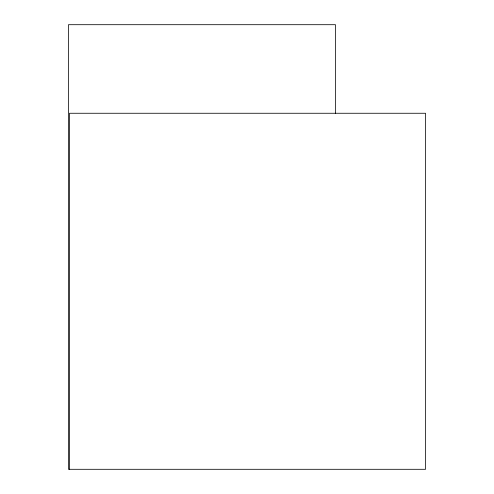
<?xml version="1.0" encoding="UTF-8"?>
<svg xmlns="http://www.w3.org/2000/svg" width="494" height="494" viewBox="0 0 494 494"><rect width="100%" height="100%" fill="white"/><g stroke="black" fill="none" stroke-linecap="round" stroke-linejoin="round"><path stroke-width="0.74" d="M335.482 113.466L335.482 24.7L68.456 24.7L68.456 469.3L425.544 469.3L425.544 113.262L69.512 113.262L69.512 469.3"/></g></svg>
